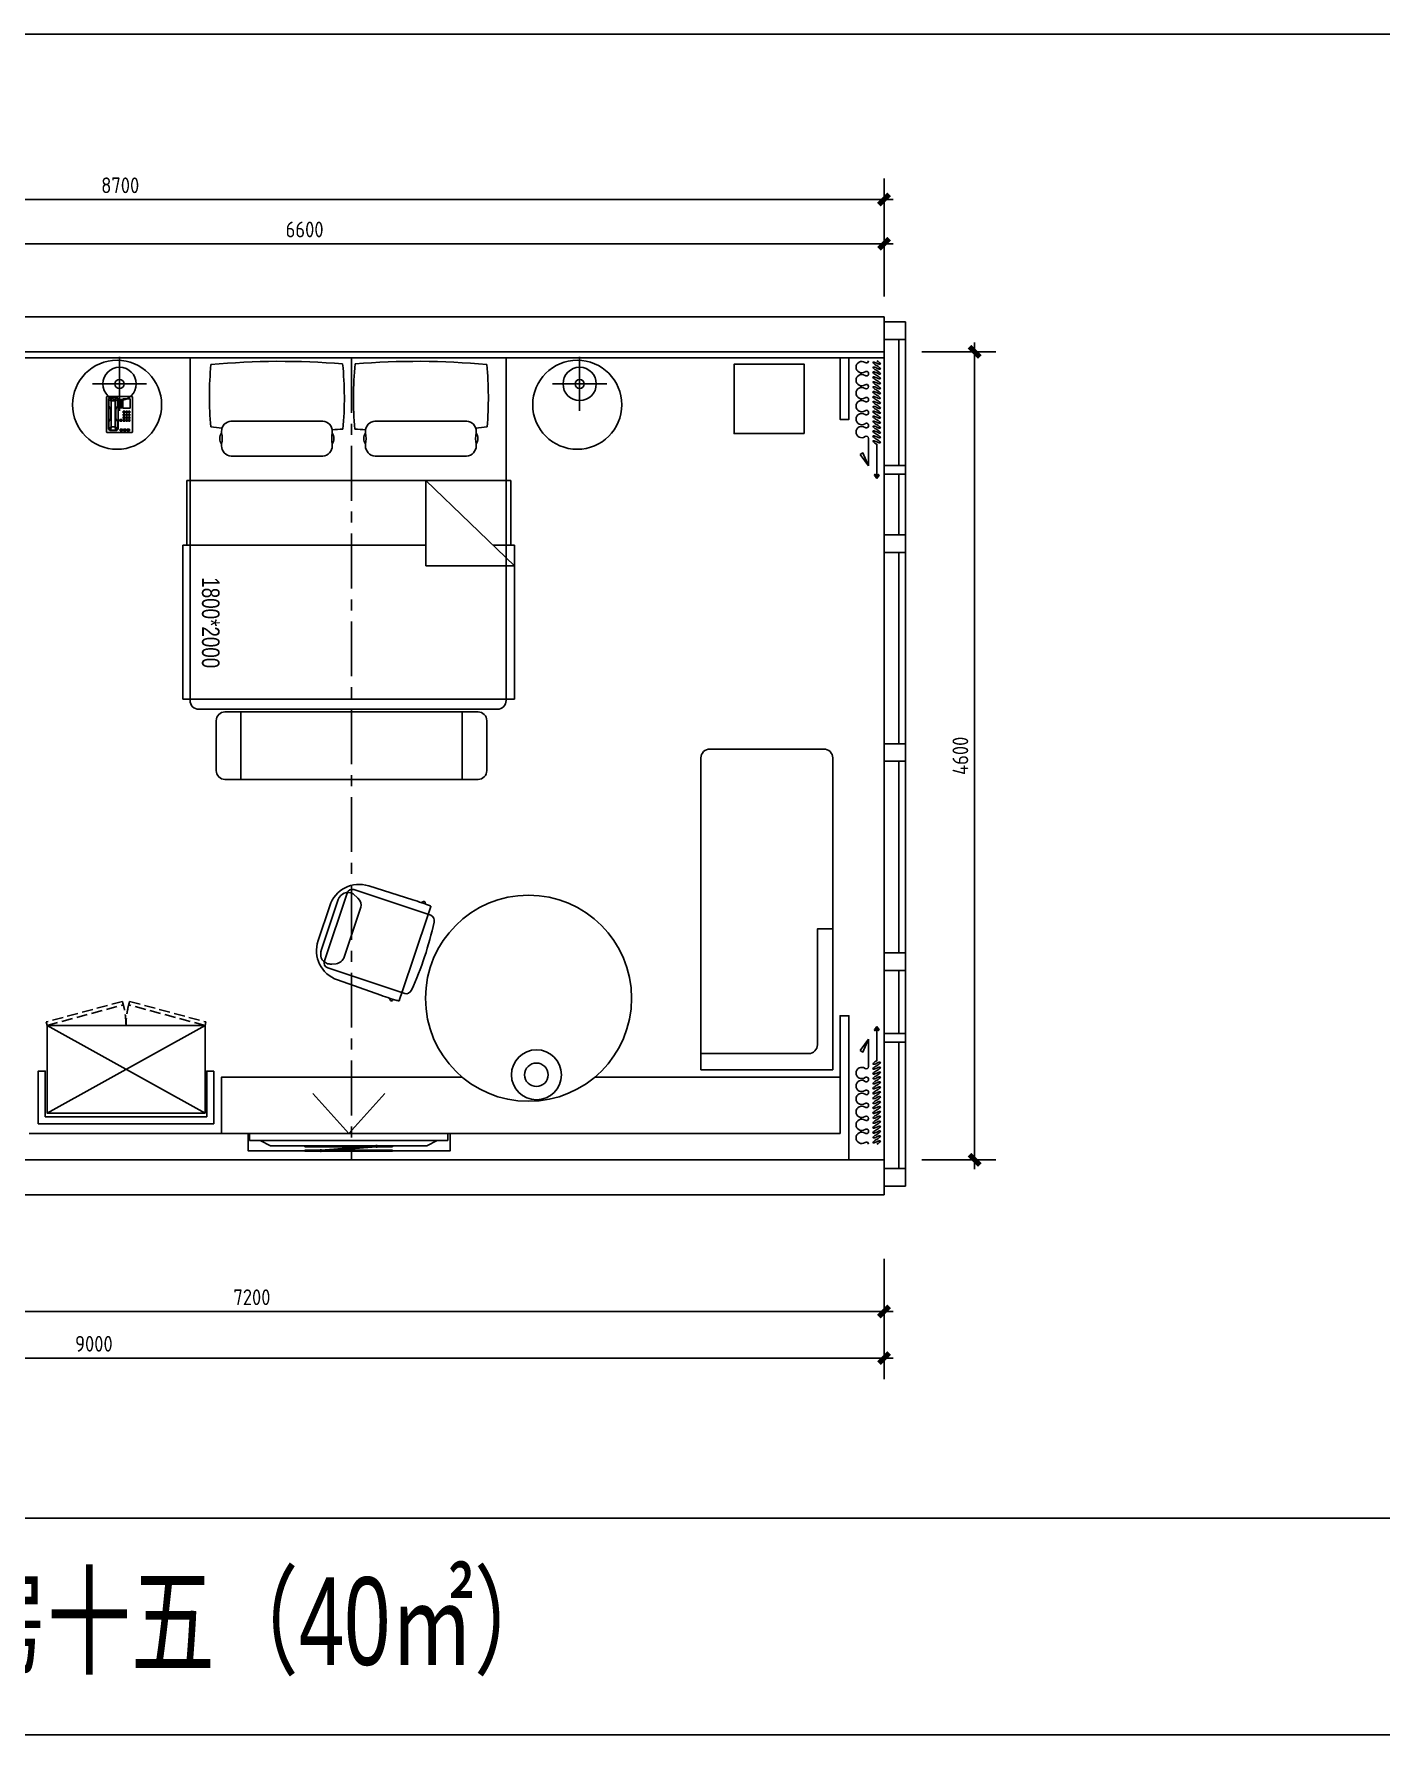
# Model space of a CAD drawing. Header units: inches. Extents: x 193953 to 255442, y -114891 to -62384.
# Drawn here: x 232067 to 239738, y -105208 to -95525 of the extents above; entities that cross this region are included whole.
import ezdxf
from ezdxf.enums import TextEntityAlignment as Align

# ---------------------------------------------------------------- set-up
doc = ezdxf.new("R2010")
doc.units = ezdxf.units.IN
doc.header["$LTSCALE"] = 500
doc.header["$MEASUREMENT"] = 0
for name, pattern in [('ACAD_ISO03W100', [30, 12, -18]), ('CENTER', [2, 1.25, -0.25, 0.25, -0.25]), ('DASH', [0.35, 0.25, -0.1]), ('DOM-虚线', [0.35, 0.25, -0.1]), ('HIDDEN', [0.375, 0.25, -0.125, 0, 0])]:
    doc.linetypes.add(name, pattern=pattern)
for name, color, linetype in [('EL-造型看线-特细(0.07)-DOM', 8, 'Continuous'), ('F-固定家具(0.25)-DOM', 2, 'Continuous'), ('F-活动家私(0.25)-DOM', 2, 'Continuous'), ('F-窗帘(0.12)-DOM', 120, 'Continuous'), ('P-平面门', 2, 'Continuous'), ('SH-文字', 50, 'Continuous'), ('墙壁', 160, 'Continuous')]:
    doc.layers.add(name, color=color, linetype=linetype)
doc.styles.add('DOM-romans.shx', font='dim.shx')
doc.styles.add('MtXpl_', font='SIMYOU.TTF')
doc.styles.add('家具平面底图$0$st', font='SIMYOU.TTF')
doc.dimstyles.new('DOM_DIM_1 80', dxfattribs={"dimscale": 60, "dimtxt": 1.5, "dimasz": 0.8, "dimexe": 2, "dimexo": 1.5, "dimgap": 0.6, "dimtad": 1, "dimdec": 0, "dimrnd": 5, "dimzin": 12, "dimdsep": 46, "dimtxsty": 'DOM-romans.shx', "dimblk": 'DOM_Dimension_Tick', "dimcen": 0.125, "dimclrd": 44, "dimclre": 44, "dimclrt": 50, "dimadec": 0, "dimazin": 0, "dimtfac": 1, "dimtdec": 0, "dimtix": 1, "dimtmove": 2, "dimatfit": 3, "dimldrblk": 'DOM_Leader_Arrow', "dimfxl": 0, "dimtvp": 1, "dimtolj": 1, "dimtzin": 0, "dimarcsym": 0})

# ---------------------------------------------------------------- blocks, each defined once
blk = doc.blocks.new('eahrhrhh')
at = {"color": 1}
blk.add_wipeout([(-900, 0), (900, 0), (900, -696.9), (926.1, -696.9), (926.1, -1065.3), (947.8, -1065.3), (947.8, -1942.7), (900, -1942.7), (900, -1950), (898.6, -1961.8), (893.2, -1975.1), (885.4, -1985.4), (874.4, -1993.6), (861.8, -1998.6), (850, -2000), (837.3, -2000), (-850, -2000), (-866.5, -1997.2), (-878.4, -1991.2), (-885.4, -1985.4), (-893.5, -1974.6), (-897.6, -1965.4), (-899.5, -1956.8), (-900, -1950)], dxfattribs=at)
at = {"color": 8, "linetype": 'HIDDEN', "ltscale": 100}
for p in [(443.2, -696.9), (947.8, -1184)]:
    blk.add_line(p, (443.2, -1184), dxfattribs=at)
blk.add_lwpolyline([(-900, 0), (-900, -1950, 0.414214), (-850, -2000), (850, -2000, 0.414214), (900, -1950), (900, 0)], format="xyb", close=True)
at = {"color": 8}
for points in [[(-144.6, -559), (-665.9, -559, -0.392708), (-720.9, -499.8, -0.035252), (-720.3, -491.5, 0.092308), (-720.3, -426.5, -0.035252), (-720.9, -418.1, -0.392708), (-665.9, -359), (-144.6, -359, -0.392708), (-89.7, -418.1, -0.035252), (-90.3, -426.5, 0.092308), (-90.3, -491.5, -0.035252), (-89.7, -499.8, -0.392708), (-144.6, -559, 27.022466)], [(153.7, -559), (675, -559, 0.392708), (729.9, -499.8, 0.035252), (729.3, -491.5, -0.092308), (729.3, -426.5, 0.035252), (729.9, -418.1, 0.392708), (675, -359), (153.7, -359, 0.392708), (98.8, -418.1, 0.035252), (99.3, -426.5, -0.092308), (99.3, -491.5, 0.035252), (98.8, -499.8, 0.392708), (153.7, -559, -27.022466)], [(-720.3, -426.5, 0.307692), (-720.3, -491.5, -1.888889)], [(-90.3, -426.5, -0.307692), (-90.3, -491.5, 1.888889)], [(99.3, -426.5, 0.307692), (99.3, -491.5, -1.888889)], [(729.3, -426.5, -0.307692), (729.3, -491.5, 1.888889)]]:
    blk.add_lwpolyline(points, format="xyb", dxfattribs=at)
at = {"color": 8, "linetype": 'HIDDEN', "ltscale": 100}
for points in [[(-918.8, -1065.3), (-918.8, -696.9), (926.1, -696.9), (926.1, -1065.3)], [(443.2, -696.9), (947.8, -1184)], [(824.8, -1065.3), (947.8, -1065.3), (947.8, -1942.7), (-940.5, -1942.7), (-940.5, -1065.3), (443.2, -1065.3)]]:
    blk.add_lwpolyline(points, dxfattribs=at)
at = {"color": 8}
for centre, radius, start, end in [((1123, -224.7), 1912.9, 174.39105, 185.04685), ((-384.8, -4244.7), 4225.5, 85.19831, 95.37714), ((-1934.1, -229), 1912.9, 354.72401, 5.85099), ((1943.1, -229), 1912.9, 174.14901, 185.27599), ((393.9, -4244.7), 4225.5, 84.62286, 94.80169), ((-1113.9, -224.7), 1912.9, 354.95315, 5.60895), ((-368.5, 3293.2), 3709.4, 263.5905, 264.59393), ((-318.5, 3293.2), 3709.4, 273.52528, 274.47157), ((327.5, 3293.2), 3709.4, 265.52843, 266.47472), ((377.5, 3293.2), 3709.4, 275.40607, 276.4095)]:
    blk.add_arc(centre, radius, start, end, dxfattribs=at)
at = {"layer": 'F-活动家私(0.25)-DOM', "color": 8, "style": '家具平面底图$0$st', "width": 0.8}
blk.add_text('1800*2000', height=100, rotation=270, dxfattribs=at).set_placement((-782.2, -1507.5), align=Align.MIDDLE_CENTER)
blk = doc.blocks.new('A$C3f9b4c59')
at = {"layer": 'F-活动家私(0.25)-DOM'}
blk.add_blockref('eahrhrhh', (0, 0), dxfattribs=at)
blk = doc.blocks.new('A$C1b9db060')
at = {"color": 8}
for points in [[(-179, 265.6), (-173.8, 272.5)], [(-525, 191.8), (-504.5, 182.7)], [(-126.6, -218), (-126.6, -217.6), (-126.6, 217.7)], [(-600.8, -141.4), (-600.8, 135.3)], [(-474.6, 135.3), (-474.6, -141.4)], [(-504.5, -182.3), (-535.5, -195)], [(-173.8, -272.2), (-179, -265.3)]]:
    blk.add_lwpolyline(points, dxfattribs=at)
for points in [[(-159.6, 265.3, 0.509249), (-167.3, 275.8, 0.497128), (-175, 265.6)], [(-175, -265.3, 0.497067), (-167.3, -275.5, 0.509249), (-159.6, -265)]]:
    blk.add_lwpolyline(points, format="xyb", dxfattribs=at)
blk.add_lwpolyline([(-138.9, 264.5, 0.007594), (-151.5, 265.1, 0.00592), (-176.7, 265.6, 0.006339), (-227.1, 265.4), (-470.9, 261.5, 0.409863), (-633, 97.2), (-633, -96.8, 0.409863), (-470.9, -261.2), (-227.1, -265, 0.005917), (-176.7, -265.3, 0.006762), (-151.5, -264.7, 0.007594), (-138.9, -264.2)], format="xyb")
for points in [[(-567.2, 188.3), (-567.2, -188.3)], [(-111.1, 217.6), (-539.2, 217.6)], [(-126.6, 262.6), (-126.6, 262.1)], [(-126.6, 262.1), (-126.6, 250.7), (-126.6, 217.6)], [(-126.6, 218.2), (-126.6, 217.7)], [(-539.2, -217.6), (-111.1, -217.6)], [(-126.6, -261.8), (-126.6, -217.6)], [(-126.6, -261.8), (-126.6, -262.3)]]:
    blk.add_lwpolyline(points)
blk.add_arc((-1823.6, 0), 1750.6, 353.82571, 6.17429)
for points in [[(-600.8, 135.3), (-600, 171), (-584.8, 194), (-546.5, 196.5)], [(-546.5, 196.5), (-535.5, 195.3), (-530.7, 194.1), (-525, 191.8)], [(-504.5, 182.7), (-484.6, 171.6), (-475.5, 155.4), (-474.6, 135.3)], [(-175.3, 268.4), (-175.3, 268.4), (-175.3, 268.3), (-175.3, 268.3)], [(-535.5, -195), (-571.8, -200.3), (-598, -178.5), (-600.8, -141.4)], [(-474.6, -141.4), (-475.4, -156.3), (-484.8, -170.1), (-504.5, -182.3)], [(-175.3, -267.9), (-175.3, -268), (-175.3, -268), (-175.3, -268.1)]]:
    blk.add_open_spline(points, degree=3, dxfattribs=at)
for points in [[(-539.2, 217.6), (-554.6, 217.6), (-567.2, 204.4), (-567.2, 188.3)], [(-129.6, 263.6), (-132.7, 264.1), (-135.8, 264.3), (-138.9, 264.5)], [(-126.6, 262.6), (-126.6, 264.6), (-128.5, 263.5), (-129.6, 263.6)], [(-83.2, 188.3), (-85, 204.3), (-95.7, 217.6), (-111.1, 217.6)], [(-567.2, -188.3), (-567.2, -204.4), (-554.6, -217.6), (-539.2, -217.6)], [(-138.9, -264.2), (-135.8, -264), (-132.7, -263.8), (-129.6, -263.3)], [(-129.6, -263.3), (-128.5, -263.1), (-126.6, -264.2), (-126.6, -262.3)], [(-111.1, -217.6), (-95.7, -217.6), (-84.8, -204.3), (-83.2, -188.3)]]:
    blk.add_open_spline(points, degree=3)
blk = doc.blocks.new('A$C6002b85e')
at = {"layer": 'F-活动家私(0.25)-DOM', "xscale": 0.8999999999999999, "yscale": 0.8999999999999999, "zscale": 0.8999999999999999, "rotation": 222.8483566332017}
blk.add_blockref('A$C1b9db060', (-83.6, -77.5), dxfattribs=at)
blk = doc.blocks.new('dfsgdgfaag')
at = {"layer": 'EL-造型看线-特细(0.07)-DOM', "color": 250, "linetype": 'DOM-虚线', "ltscale": 80}
for p, q in [((-158.7, -6), (158.2, -30)), ((-158.2, 0), (158.7, -24))]:
    blk.add_line(p, q, dxfattribs=at)
for points in [[(-250, -6), (250, -6), (250, 0), (-250, 0)], [(250, -30), (-250, -30), (-250, -24), (250, -24)]]:
    blk.add_lwpolyline(points, close=True, dxfattribs=at)
for centre, radius in [((-158.4, -3), 5), ((-158.4, -3), 3), ((158.4, -27), 5), ((158.4, -27), 3)]:
    blk.add_circle(centre, radius, dxfattribs=at)
blk = doc.blocks.new('A$Cd85d3b65')
at = {"layer": 'F-固定家具(0.25)-DOM', "color": 8, "linetype": 'DOM-虚线', "ltscale": 150}
for q in [(-204.8, 335.9, -1044096.2), (204.8, 335.9, -1044096.2)]:
    blk.add_line((0, 109, -1044096.2), q, dxfattribs=at)
at = {"layer": 'F-固定家具(0.25)-DOM', "color": 8, "linetype": 'DOM-虚线', "ltscale": 150, "elevation": -1044096.2}
for points in [[(-564.5, 109), (564.5, 109), (564.5, 69), (-564.5, 69)], [(-504.5, 69), (504.5, 69), (444.5, 39), (-444.5, 39)]]:
    blk.add_lwpolyline(points, close=True, dxfattribs=at)
at = {"layer": 'EL-造型看线-特细(0.07)-DOM', "color": 250, "rotation": 180}
blk.add_blockref('dfsgdgfaag', (0, 9, -1044096.2), dxfattribs=at)
blk = doc.blocks.new('布帘及纱帘平面-DW')
at = {"layer": 'F-窗帘(0.12)-DOM', "color": 1, "linetype": 'Continuous'}
for p, q in [((-670, -32791.5), (-515.2, -32791.5)), ((-515.2, -32791.5), (-578.7, -32743.6)), ((-637.2, -32837.5), (-441.5, -32837.5))]:
    blk.add_line(p, q, dxfattribs=at)
at = {"layer": 'F-窗帘(0.12)-DOM', "color": 1, "linetype": 'Continuous', "flags": 128}
for points in [[(-965.3, -32791.5, -0.608416), (-975.9, -32771.1, 0.608416), (-1002.2, -32720.2, 0.608416), (-1028.5, -32771.1, -1.932003), (-1049.7, -32771.1, 0.608416), (-1076, -32720.3, 0.608416), (-1102.3, -32771.1, -0.608485), (-1112.9, -32791.6, -0.608485)], [(-670, -32791.5, -0.608416), (-680.6, -32771.1, 0.608416), (-707, -32720.2, 0.608416), (-733.3, -32771.1, -1.932003), (-754.4, -32771.1, 0.608416), (-780.8, -32720.2, 0.608416), (-807.1, -32771.1, -1.932003), (-828.2, -32771.1, 0.608416), (-854.6, -32720.2, 0.608416), (-880.9, -32771.1, -1.932003), (-902, -32771.1, 0.608416), (-928.4, -32720.2, 0.608416), (-954.7, -32771.1, -0.608416), (-965.3, -32791.5, 0.608416)]]:
    blk.add_lwpolyline(points, format="xyb", dxfattribs=at)
at = {"layer": 'F-窗帘(0.12)-DOM', "color": 1, "linetype": 'Continuous'}
for points in [[(-578.7, -32743.6), (-588, -32758.8), (-515.2, -32791.5)], [(-441.5, -32837.5), (-461.9, -32824.2), (-466.2, -32828.4), (-441.5, -32837.5)], [(-441.5, -32837.5), (-461.9, -32850.9), (-466.2, -32846.6), (-441.5, -32837.5)]]:
    blk.add_lwpolyline(points, dxfattribs=at)
at = {"layer": 'F-窗帘(0.12)-DOM', "color": 1, "linetype": 'Continuous', "extrusion": (0, 0, -1)}
for centre, start_param, end_param in [((-1091.9, -32837.6), -1.424879, 1.716714), ((-1063.9, -32837.6), -1.424879, 1.716714), ((-1036, -32837.6), -1.424879, 1.716714), ((-1008, -32837.6), -1.424879, 1.716714), ((-980, -32837.6), -1.424879, 1.716714), ((-952, -32837.6), -1.424879, 1.716714), ((-924, -32837.6), -1.424879, 1.716714), ((-896, -32837.6), -1.424879, 1.716714), ((-868.1, -32837.6), -1.424879, 1.716714), ((-840.1, -32837.6), -1.424879, 1.716714), ((-812.1, -32837.6), -1.424879, 1.716714), ((-784.1, -32837.6), -1.424879, 1.716714), ((-756.1, -32837.6), -1.424879, 1.716714), ((-728.1, -32837.6), -1.424879, 1.716714), ((-700.2, -32837.6), -1.424879, 1.716714), ((-672.2, -32837.6), -1.424879, 1.716714), ((-644.2, -32837.5), -1.424879, 1.716714), ((-1105.9, -32837.6), 1.716714, 4.858306), ((-1077.9, -32837.6), 1.716714, 4.858306), ((-1049.9, -32837.6), 1.716714, 4.858306), ((-1022, -32837.6), 1.716714, 4.858306), ((-994, -32837.6), 1.716714, 4.858306), ((-966, -32837.6), 1.716714, 4.858306), ((-938, -32837.6), 1.716714, 4.858306), ((-910, -32837.6), 1.716714, 4.858306), ((-882, -32837.6), 1.716714, 4.858306), ((-854.1, -32837.6), 1.716714, 4.858306), ((-826.1, -32837.6), 1.716714, 4.858306), ((-798.1, -32837.6), 1.716714, 4.858306), ((-770.1, -32837.6), 1.716714, 4.858306), ((-742.1, -32837.6), 1.716714, 4.858306), ((-714.1, -32837.6), 1.716714, 4.858306), ((-686.2, -32837.6), 1.716714, 4.858306), ((-658.2, -32837.6), 1.716714, 4.858306)]:
    blk.add_ellipse(centre, major_axis=(-12, 20.8), ratio=0.254545, start_param=start_param, end_param=end_param, dxfattribs=at)
blk = doc.blocks.new('A$Cc65caf1e')
at = {"layer": 'F-窗帘(0.12)-DOM', "color": 8, "rotation": 90}
blk.add_blockref('布帘及纱帘平面-DW', (-32857.8, 1097.2), dxfattribs=at)
blk = doc.blocks.new('A$Cf66d3db0')
at = {"color": 4}
blk.add_lwpolyline([(-12802.3, 7040.2), (0, 7040.2), (0, 0), (-12802.3, 0)], close=True, dxfattribs=at)
blk = doc.blocks.new('DOM_Dimension_Tick')
at = {"color": 0, "linetype": 'ByBlock'}
for p, q in [((-1.09, 0), (0, 0)), ((0, 0), (1.09, 0))]:
    blk.add_line(p, q, dxfattribs=at)
at = {"color": 0, "linetype": 'Continuous', "const_width": 0.608}
blk.add_lwpolyline([(-0.61, -0.61), (0.61, 0.61)], dxfattribs=at)
blk = doc.blocks.new('*D510')
at = {"color": 44, "lineweight": -2, "transparency": 16777216}
for p, q in [((229707.6, -102497), (229707.6, -102917)), ((236907.6, -102497), (236907.6, -102917)), ((229755.6, -102797), (236859.6, -102797))]:
    blk.add_line(p, q, dxfattribs=at)
at = {"layer": 'Defpoints', "color": 0, "transparency": 16777216}
for p in [(229707.6, -101513.8), (236907.6, -101933.8), (236907.6, -102797)]:
    blk.add_point(p, dxfattribs=at)
at = {"color": 44, "lineweight": -2, "transparency": 16777216, "xscale": 48, "yscale": 48, "zscale": 48, "rotation": 180}
blk.add_blockref('DOM_Dimension_Tick', (229707.6, -102797), dxfattribs=at)
at = {"color": 44, "lineweight": -2, "transparency": 16777216, "xscale": 48, "yscale": 48, "zscale": 48}
blk.add_blockref('DOM_Dimension_Tick', (236907.6, -102797), dxfattribs=at)
at = {"color": 50, "transparency": 16777216, "insert": (233307.6, -102716), "char_height": 90, "attachment_point": 5, "style": 'DOM-romans.shx'}
blk.add_mtext('\\A1;7200', dxfattribs=at)
blk = doc.blocks.new('DOM_Leader_Arrow')
at = {"color": 0, "linetype": 'ByBlock'}
blk.add_line((0, 0), (-1.5, 0), dxfattribs=at)
for points in [[(-1.29, 1), (-0.89, 1.28), (-0.36, 0), (0, 0)], [(-1.29, -1), (-0.89, -1.28), (-0.36, 0), (0, 0)]]:
    blk.add_solid(points, dxfattribs=at)
blk = doc.blocks.new('*D511')
at = {"color": 44, "lineweight": -2, "transparency": 16777216}
for p, q in [((227907.6, -102762), (227907.6, -103182)), ((236907.6, -102762), (236907.6, -103182)), ((236859.6, -103062), (227955.6, -103062))]:
    blk.add_line(p, q, dxfattribs=at)
at = {"layer": 'Defpoints', "color": 0, "transparency": 16777216}
for p in [(227907.6, -102583.5), (236907.6, -102583.5), (227907.6, -103062)]:
    blk.add_point(p, dxfattribs=at)
at = {"color": 44, "lineweight": -2, "transparency": 16777216, "xscale": 48, "yscale": 48, "zscale": 48, "rotation": 180}
blk.add_blockref('DOM_Dimension_Tick', (227907.6, -103062), dxfattribs=at)
at = {"color": 44, "lineweight": -2, "transparency": 16777216, "xscale": 48, "yscale": 48, "zscale": 48}
blk.add_blockref('DOM_Dimension_Tick', (236907.6, -103062), dxfattribs=at)
at = {"color": 50, "transparency": 16777216, "insert": (232407.6, -102981), "char_height": 90, "attachment_point": 5, "style": 'DOM-romans.shx'}
blk.add_mtext('\\A1;9000', dxfattribs=at)
blk = doc.blocks.new('*D512')
at = {"color": 44, "lineweight": -2, "transparency": 16777216}
for p, q in [((237123.5, -97333.8), (237543.5, -97333.8)), ((237423.5, -101885.8), (237423.5, -97381.8)), ((237123.5, -101933.8), (237543.5, -101933.8))]:
    blk.add_line(p, q, dxfattribs=at)
at = {"layer": 'Defpoints', "color": 0, "transparency": 16777216}
for p in [(236707.6, -97333.8), (237423.5, -97333.8), (236707.6, -101933.8)]:
    blk.add_point(p, dxfattribs=at)
at = {"color": 44, "lineweight": -2, "transparency": 16777216, "xscale": 48, "yscale": 48, "zscale": 48}
for p, rotation in [((237423.5, -97333.8), 90), ((237423.5, -101933.8), 270)]:
    blk.add_blockref('DOM_Dimension_Tick', p, dxfattribs=dict(at, rotation=rotation))
at = {"color": 50, "transparency": 16777216, "insert": (237342.5, -99633.8), "char_height": 90, "attachment_point": 5, "rotation": 90, "style": 'DOM-romans.shx'}
blk.add_mtext('\\A1;4600', dxfattribs=at)
blk = doc.blocks.new('*D515')
at = {"color": 44, "lineweight": -2, "transparency": 16777216}
for p, q in [((230307.6, -97018.5), (230307.6, -96598.5)), ((236907.6, -97018.5), (236907.6, -96598.5)), ((230355.6, -96718.5), (236859.6, -96718.5))]:
    blk.add_line(p, q, dxfattribs=at)
at = {"layer": 'Defpoints', "color": 0, "transparency": 16777216}
for p in [(236907.6, -96718.5), (230307.6, -97333.8), (236907.6, -97333.8)]:
    blk.add_point(p, dxfattribs=at)
at = {"color": 44, "lineweight": -2, "transparency": 16777216, "xscale": 48, "yscale": 48, "zscale": 48, "rotation": 180}
blk.add_blockref('DOM_Dimension_Tick', (230307.6, -96718.5), dxfattribs=at)
at = {"color": 44, "lineweight": -2, "transparency": 16777216, "xscale": 48, "yscale": 48, "zscale": 48}
blk.add_blockref('DOM_Dimension_Tick', (236907.6, -96718.5), dxfattribs=at)
at = {"color": 50, "transparency": 16777216, "insert": (233607.6, -96637.5), "char_height": 90, "attachment_point": 5, "style": 'DOM-romans.shx'}
blk.add_mtext('\\A1;6600', dxfattribs=at)
blk = doc.blocks.new('*D516')
at = {"color": 44, "lineweight": -2, "transparency": 16777216}
for p, q in [((228207.6, -96767), (228207.6, -96347)), ((236907.6, -96767), (236907.6, -96347)), ((236859.6, -96467), (228255.6, -96467))]:
    blk.add_line(p, q, dxfattribs=at)
at = {"layer": 'Defpoints', "color": 0, "transparency": 16777216}
for p in [(228207.6, -96467), (228207.6, -96897.5), (236907.6, -96897.5)]:
    blk.add_point(p, dxfattribs=at)
at = {"color": 44, "lineweight": -2, "transparency": 16777216, "xscale": 48, "yscale": 48, "zscale": 48, "rotation": 180}
blk.add_blockref('DOM_Dimension_Tick', (228207.6, -96467), dxfattribs=at)
at = {"color": 44, "lineweight": -2, "transparency": 16777216, "xscale": 48, "yscale": 48, "zscale": 48}
blk.add_blockref('DOM_Dimension_Tick', (236907.6, -96467), dxfattribs=at)
at = {"color": 50, "transparency": 16777216, "insert": (232557.6, -96386), "char_height": 90, "attachment_point": 5, "style": 'DOM-romans.shx'}
blk.add_mtext('\\A1;8700', dxfattribs=at)
blk = doc.blocks.new('ehrhhsss')
at = {"layer": 'F-活动家私(0.25)-DOM', "color": 8, "linetype": 'DOM-虚线', "ltscale": 80}
for p, q in [((301231.8, 416361.5), (301234.6, 416364.4)), ((301231.8, 416163.2), (301231.8, 416361.5)), ((301234.6, 416364.4), (301378.3, 416364.4)), ((301246.1, 416298.3), (301246.1, 416351.4)), ((301246.1, 416351.4), (301287.8, 416351.4)), ((301287.8, 416298.3), (301246.1, 416298.3)), ((301287.8, 416351.4), (301287.8, 416298.3)), ((301292.1, 416348.6), (301292.1, 416344.2)), ((301303.6, 416348.6), (301292.1, 416348.6)), ((301292.1, 416344.2), (301303.6, 416344.2)), ((301303.6, 416339.9), (301292.1, 416339.9)), ((301292.1, 416339.9), (301292.1, 416335.6)), ((301292.1, 416335.6), (301303.6, 416335.6)), ((301303.6, 416331.3), (301292.1, 416331.3)), ((301292.1, 416331.3), (301292.1, 416327)), ((301292.1, 416327), (301303.6, 416327)), ((301303.6, 416322.7), (301292.1, 416322.7)), ((301292.1, 416322.7), (301292.1, 416318.4)), ((301292.1, 416318.4), (301303.6, 416318.4)), ((301303.6, 416314.1), (301292.1, 416314.1)), ((301292.1, 416314.1), (301292.1, 416309.8)), ((301292.1, 416309.8), (301303.6, 416309.8)), ((301303.6, 416305.4), (301292.1, 416305.4)), ((301292.1, 416305.4), (301292.1, 416301.1)), ((301292.1, 416301.1), (301303.6, 416301.1)), ((301303.6, 416344.2), (301303.6, 416348.6)), ((301303.6, 416335.6), (301303.6, 416339.9)), ((301303.6, 416327), (301303.6, 416331.3)), ((301303.6, 416318.4), (301303.6, 416322.7)), ((301303.6, 416309.8), (301303.6, 416314.1)), ((301303.6, 416301.1), (301303.6, 416305.4)), ((301313.7, 416352.9), (301319.4, 416360)), ((301313.7, 416179), (301313.7, 416352.9)), ((301319.4, 416355.7), (301318, 416350)), ((301318, 416350), (301318, 416311.2)), ((301318, 416350), (301330.9, 416337.1)), ((301318, 416311.2), (301320.9, 416304)), ((301319.4, 416360), (301362.5, 416360)), ((301325.2, 416358.6), (301319.4, 416355.7)), ((301320.9, 416304), (301325.2, 416296.8)), ((301325.2, 416358.6), (301359.6, 416358.6)), ((301332.3, 416339.9), (301325.2, 416358.6)), ((301325.2, 416296.8), (301326.6, 416286.8)), ((301326.6, 416286.8), (301326.6, 416272.4)), ((301330.9, 416337.1), (301332.3, 416339.9)), ((301330.9, 416272.4), (301330.9, 416337.1)), ((301352.5, 416339.9), (301332.3, 416339.9)), ((301352.5, 416339.9), (301359.6, 416358.6)), ((301353.9, 416337.1), (301352.5, 416339.9)), ((301366.8, 416350), (301353.9, 416337.1)), ((301353.9, 416272.4), (301353.9, 416337.1)), ((301359.6, 416296.8), (301358.2, 416286.8)), ((301358.2, 416286.8), (301358.2, 416272.4)), ((301359.6, 416358.6), (301365.4, 416355.7)), ((301364, 416304), (301359.6, 416296.8)), ((301362.5, 416360), (301369.7, 416352.9)), ((301366.8, 416311.2), (301364, 416304)), ((301365.4, 416355.7), (301366.8, 416350)), ((301366.8, 416350), (301366.8, 416311.2)), ((301369.7, 416352.9), (301369.7, 416180.4)), ((301378.3, 416364.4), (301381.2, 416361.5)), ((301381.2, 416361.5), (301381.2, 416163.2)), ((301247.6, 416281), (301256.2, 416281)), ((301247.6, 416272.4), (301247.6, 416281)), ((301256.2, 416272.4), (301247.6, 416272.4)), ((301247.6, 416265.2), (301256.2, 416265.2)), ((301247.6, 416256.6), (301247.6, 416265.2)), ((301256.2, 416256.6), (301247.6, 416256.6)), ((301247.6, 416249.4), (301256.2, 416249.4)), ((301247.6, 416240.8), (301247.6, 416249.4)), ((301256.2, 416240.8), (301247.6, 416240.8)), ((301247.6, 416233.6), (301256.2, 416233.6)), ((301247.6, 416225), (301247.6, 416233.6)), ((301256.2, 416225), (301247.6, 416225)), ((301256.2, 416281), (301256.2, 416272.4)), ((301256.2, 416265.2), (301256.2, 416256.6)), ((301256.2, 416249.4), (301256.2, 416240.8)), ((301256.2, 416233.6), (301256.2, 416225)), ((301261.9, 416281), (301270.6, 416281)), ((301261.9, 416272.4), (301261.9, 416281)), ((301270.6, 416272.4), (301261.9, 416272.4)), ((301261.9, 416265.2), (301270.6, 416265.2)), ((301261.9, 416256.6), (301261.9, 416265.2)), ((301270.6, 416256.6), (301261.9, 416256.6)), ((301261.9, 416249.4), (301270.6, 416249.4)), ((301261.9, 416240.8), (301261.9, 416249.4)), ((301270.6, 416240.8), (301261.9, 416240.8)), ((301261.9, 416233.6), (301270.6, 416233.6)), ((301261.9, 416225), (301261.9, 416233.6)), ((301270.6, 416225), (301261.9, 416225)), ((301270.6, 416281), (301270.6, 416272.4)), ((301270.6, 416265.2), (301270.6, 416256.6)), ((301270.6, 416249.4), (301270.6, 416240.8)), ((301270.6, 416233.6), (301270.6, 416225)), ((301276.3, 416272.4), (301276.3, 416281)), ((301276.3, 416281), (301284.9, 416281)), ((301284.9, 416272.4), (301276.3, 416272.4)), ((301276.3, 416265.2), (301284.9, 416265.2)), ((301276.3, 416256.6), (301276.3, 416265.2)), ((301284.9, 416256.6), (301276.3, 416256.6)), ((301276.3, 416240.8), (301276.3, 416249.4)), ((301276.3, 416249.4), (301284.9, 416249.4)), ((301284.9, 416240.8), (301276.3, 416240.8)), ((301276.3, 416233.6), (301284.9, 416233.6)), ((301276.3, 416225), (301276.3, 416233.6)), ((301284.9, 416225), (301276.3, 416225)), ((301284.9, 416281), (301284.9, 416272.4)), ((301284.9, 416265.2), (301284.9, 416256.6)), ((301284.9, 416249.4), (301284.9, 416240.8)), ((301284.9, 416233.6), (301284.9, 416225)), ((301293.6, 416225), (301293.6, 416233.6)), ((301293.6, 416233.6), (301305, 416233.6)), ((301305, 416225), (301293.6, 416225)), ((301305, 416233.6), (301305, 416225)), ((301318, 416220.7), (301320.9, 416227.9)), ((301318, 416181.9), (301318, 416220.7)), ((301318, 416181.9), (301330.9, 416194.8)), ((301320.9, 416227.9), (301325.2, 416235)), ((301325.2, 416235), (301326.6, 416245.1)), ((301332.3, 416191.9), (301325.2, 416173.3)), ((301326.6, 416245.1), (301326.6, 416272.4)), ((301330.9, 416272.4), (301330.9, 416194.8)), ((301330.9, 416194.8), (301332.3, 416191.9)), ((301352.5, 416191.9), (301332.3, 416191.9)), ((301353.9, 416194.8), (301352.5, 416191.9)), ((301352.5, 416191.9), (301359.6, 416173.3)), ((301353.9, 416272.4), (301353.9, 416194.8)), ((301366.8, 416181.9), (301353.9, 416194.8)), ((301358.2, 416245.1), (301358.2, 416272.4)), ((301359.6, 416235), (301358.2, 416245.1)), ((301364, 416227.9), (301359.6, 416235)), ((301366.8, 416220.7), (301364, 416227.9)), ((301366.8, 416181.9), (301366.8, 416220.7)), ((301234.6, 416160.3), (301231.8, 416163.2)), ((301378.3, 416160.3), (301234.6, 416160.3)), ((301249, 416179), (301249, 416170.4)), ((301263.4, 416179), (301249, 416179)), ((301249, 416170.4), (301263.4, 416170.4)), ((301263.4, 416170.4), (301263.4, 416179)), ((301269.1, 416179), (301269.1, 416170.4)), ((301283.5, 416179), (301269.1, 416179)), ((301269.1, 416170.4), (301283.5, 416170.4)), ((301283.5, 416170.4), (301283.5, 416179)), ((301303.6, 416179), (301289.2, 416179)), ((301289.2, 416179), (301289.2, 416170.4)), ((301289.2, 416170.4), (301303.6, 416170.4)), ((301303.6, 416170.4), (301303.6, 416179)), ((301320.9, 416171.8), (301313.7, 416179)), ((301319.4, 416176.1), (301318, 416181.9)), ((301325.2, 416173.3), (301319.4, 416176.1)), ((301341.1, 416171.8), (301320.9, 416171.8)), ((301362.5, 416171.8), (301320.9, 416171.8)), ((301325.2, 416173.3), (301341, 416173.3)), ((301325.2, 416173.3), (301359.6, 416173.3)), ((301359.6, 416173.3), (301365.4, 416176.1)), ((301369.7, 416180.4), (301362.5, 416171.8)), ((301365.4, 416176.1), (301366.8, 416181.9)), ((301381.2, 416163.2), (301378.3, 416160.3))]:
    blk.add_line(p, q, dxfattribs=at)
blk = doc.blocks.new('A$Cf806ce17')
at = {"color": 4}
blk.add_blockref('ehrhhsss', (-301306.5, -416364.4), dxfattribs=at)

msp = doc.modelspace()

# ---------------------------------------------------------------- linework, layer by layer
at = {"color": 4}
for p, q in [((236907.6, -97133.8), (228007.6, -97133.8)), ((236907.6, -97333.8), (236907.6, -97133.8)), ((228207.6, -97333.8), (236907.6, -97333.8)), ((236907.6, -101933.8), (229707.6, -101933.8)), ((236907.6, -102133.8), (236907.6, -101933.8)), ((229707.6, -102133.8), (236907.6, -102133.8))]:
    msp.add_line(p, q, dxfattribs=at)
at = {"color": 1}
for p, q in [((237029.1, -97163.6), (237029.1, -101983.8)), ((236907.6, -101983.8), (236907.6, -97263.6)), ((236991.4, -97980.8), (236991.4, -97263.6)), ((236907.6, -97368.8), (236907.6, -97333.8)), ((236991.4, -98375.9), (236991.4, -98030.8)), ((236991.4, -99565), (236991.4, -98475.9)), ((236991.4, -100756.1), (236991.4, -99665)), ((236991.4, -101213.8), (236991.4, -100856.1)), ((236991.4, -101983.8), (236991.4, -101263.8))]:
    msp.add_line(p, q, dxfattribs=at)
at = {"color": 3}
for p, q in [((231999.4, -97368.8), (236907.6, -97368.8)), ((232038.2, -101783.8), (233133.7, -101783.8)), ((236907.6, -101783.8), (236907.6, -101933.8))]:
    msp.add_line(p, q, dxfattribs=at)
at = {"color": 2}
for p, q in [((232553.6, -97516.7), (232553.6, -97362.8)), ((235174.2, -97516.7), (235174.2, -97362.8)), ((232553.6, -97516.7), (232399.6, -97516.7)), ((232553.6, -97516.7), (232707.5, -97516.7)), ((232553.6, -97516.7), (232553.6, -97670.7)), ((235174.2, -97516.7), (235020.2, -97516.7)), ((235174.2, -97516.7), (235328.1, -97516.7)), ((235174.2, -97516.7), (235174.2, -97670.7)), ((233245.4, -99768.1), (233245.4, -99383.8)), ((234504.3, -99768.1), (234504.3, -99383.8)), ((236707.6, -101463.8), (236707.6, -101933.8))]:
    msp.add_line(p, q, dxfattribs=at)
at = {"color": 8}
for p, q in [((233040.6, -101168.1), (232140.6, -101668.1)), ((232140.6, -101168.1), (233040.6, -101668.1))]:
    msp.add_line(p, q, dxfattribs=at)
at = {"color": 1}
for points in [[(237029.1, -97263.6), (237029.1, -97163.6), (236907.6, -97163.6), (236907.6, -97263.6)], [(237029.1, -98030.8), (237029.1, -97980.8), (236907.6, -97980.8), (236907.6, -98030.8)], [(237029.1, -98475.9), (237029.1, -98375.9), (236907.6, -98375.9), (236907.6, -98475.9)], [(237029.1, -99665), (237029.1, -99565), (236907.6, -99565), (236907.6, -99665)], [(237029.1, -100856.1), (237029.1, -100756.1), (236907.6, -100756.1), (236907.6, -100856.1)], [(237029.1, -101263.8), (237029.1, -101213.8), (236907.6, -101213.8), (236907.6, -101263.8)], [(237029.1, -102083.8), (237029.1, -101983.8), (236907.6, -101983.8), (236907.6, -102083.8)]]:
    msp.add_lwpolyline(points, close=True, dxfattribs=at)
at = {"color": 2}
for points in [[(236453.5, -97799.2), (236453.5, -97404.4), (236053.9, -97404.4), (236053.9, -97799.2)], [(233040.6, -101668.1), (233040.6, -101168.1), (232140.6, -101168.1), (232140.6, -101668.1)], [(233090.6, -101428.1), (233090.6, -101728.1), (232090.6, -101728.1), (232090.6, -101428.1), (232130.6, -101428.1), (232130.6, -101688.1), (233050.6, -101688.1), (233050.6, -101428.1)]]:
    msp.add_lwpolyline(points, close=True, dxfattribs=at)
for points in [[(236707.6, -97368.8), (236707.6, -97368.8), (236707.6, -97718.8), (236657.6, -97718.8), (236657.6, -97368.8)], [(236707.6, -101463.8), (236707.6, -101463.8), (236707.6, -101113.8), (236657.6, -101113.8), (236657.6, -101463.8)], [(235259.6, -101463.8), (236657.6, -101463.8), (236657.6, -101783.8), (233133.7, -101783.8), (233133.7, -101463.8), (234506.3, -101463.8)], [(234436.3, -101782.8), (234436.3, -101882.8), (233286.3, -101882.8), (233286.3, -101783.8)]]:
    msp.add_lwpolyline(points, dxfattribs=at)
for points in [[(234645.4, -99718.1), (234645.4, -99433.8, 0.414214), (234595.4, -99383.8), (233154.2, -99383.8, 0.414214), (233104.2, -99433.8), (233104.2, -99718.1, 0.414214), (233154.2, -99768.1), (234595.4, -99768.1, 0.414214)], [(236615.1, -101420.5), (236615.1, -99645.5, 0.414214), (236565.1, -99595.5), (235915.1, -99595.5, 0.414214), (235865.1, -99645.5), (235865.1, -101420.5)]]:
    msp.add_lwpolyline(points, format="xyb", close=True, dxfattribs=at)
msp.add_lwpolyline([(236615.1, -100619.1), (236528.4, -100619.1), (236528.4, -101278.7, -0.414214), (236478.4, -101328.7), (235865.1, -101328.7)], format="xyb", dxfattribs=at)
at = {"color": 4}
msp.add_lwpolyline([(224679, -103973), (240041.7, -103973), (240041.7, -105208), (224679, -105208)], close=True, dxfattribs=at)
at = {"color": 2}
for centre, radius in [((232539.8, -97635.4), 253.4), ((235160.4, -97635.4), 253.4), ((232553.6, -97516.7), 94.9), ((232553.6, -97516.7), 25.9), ((235174.2, -97516.7), 94.9), ((235174.2, -97516.7), 25.9), ((234882.9, -101013.9), 586.7)]:
    msp.add_circle(centre, radius, dxfattribs=at)
at = {"color": 8}
for radius in [142.3, 66.9]:
    msp.add_circle((234927.8, -101449.5), radius, dxfattribs=at)
at = {"layer": 'P-平面门', "color": 8, "linetype": 'DASH', "ltscale": 0.5}
for points in [[(232140.6, -101168.1), (232575.2, -101051.6), (232570, -101032.3), (232135.4, -101148.7)], [(233040.6, -101168.1), (232605.9, -101051.6), (232611.1, -101032.3), (233045.7, -101148.7)]]:
    msp.add_lwpolyline(points, close=True, dxfattribs=at)
for centre, start, end in [((232102.6, -101173.1), 0.58705, 15.58705), ((233078.5, -101173.1), 164.41295, 179.41295)]:
    msp.add_arc(centre, 488, start, end, dxfattribs=at)

# ---------------------------------------------------------------- block references
at = {"color": 4, "xscale": -1, "rotation": 180}
msp.add_blockref('A$Cc65caf1e', (236886, -97400.2), dxfattribs=at)
at = {"color": 6, "xscale": -1}
for name, p in [('A$Cf806ce17', (232553.6, -97589)), ('A$Cd85d3b65', (233858.9, -101892.8, 1044096.2))]:
    msp.add_blockref(name, p, dxfattribs=at)
at = {"color": 6, "xscale": -1.2, "yscale": 1.2, "zscale": 1.2, "rotation": 24.41286172067615}
msp.add_blockref('A$C6002b85e', (234236.2, -100759.4), dxfattribs=at)
at = {"color": 4}
msp.add_blockref('A$Cc65caf1e', (236886, -101829.7), dxfattribs=at)

# ---------------------------------------------------------------- texts
at = {"layer": 'SH-文字', "color": 50, "style": 'MtXpl_', "width": 0.7}
msp.add_text('标准客房十五（40㎡）', height=500, dxfattribs=at).set_placement((230232.1, -104809.6))

# ---------------------------------------------------------------- dimensions: what is measured, and where the dimension line sits
at = {"color": 6}
for base, p1, p2, picture, middle in [((228207.6, -96467), (236907.6, -96897.5), (228207.6, -96897.5), '*D516', (232557.6, -96386)), ((236907.6, -102797), (229707.6, -101513.8), (236907.6, -101933.8), '*D510', (233307.6, -102716)), ((227907.6, -103062), (236907.6, -102583.5), (227907.6, -102583.5), '*D511', (232407.6, -102981))]:
    dim = msp.add_linear_dim(base=base, p1=p1, p2=p2, dimstyle='DOM_DIM_1 80', dxfattribs=at)
    dim.commit()
    dim.dimension.update_dxf_attribs({"geometry": picture, "text_midpoint": middle})
dim = msp.add_linear_dim(base=(237423.5, -97333.8), p1=(236707.6, -101933.8), p2=(236707.6, -97333.8), angle=90, dimstyle='DOM_DIM_1 80', dxfattribs=at)
dim.commit()
dim.dimension.update_dxf_attribs({"geometry": '*D512', "text_midpoint": (237342.5, -99633.8)})

# ---------------------------------------------------------------- next in the draw order: block references
at = {"layer": '墙壁', "color": 2, "linetype": 'ACAD_ISO03W100'}
msp.add_blockref('A$C3f9b4c59', (233855.3, -97368.8), dxfattribs=at)

# ---------------------------------------------------------------- next in the draw order: linework, layer by layer
at = {"color": 8, "linetype": 'CENTER', "ltscale": 0.5}
msp.add_line((233874.8, -97368.8), (233874.8, -101933.8), dxfattribs=at)

# ---------------------------------------------------------------- next in the draw order: block references
at = {"color": 6, "xscale": 1.2, "yscale": 1.2, "zscale": 1.2}
msp.add_blockref('A$Cf66d3db0', (240041.7, -103973), dxfattribs=at)

# ---------------------------------------------------------------- next in the draw order: dimensions: what is measured, and where the dimension line sits
at = {"color": 6}
dim = msp.add_linear_dim(base=(236907.6, -96718.5), p1=(230307.6, -97333.8), p2=(236907.6, -97333.8), dimstyle='DOM_DIM_1 80', dxfattribs=at)
dim.commit()
dim.dimension.update_dxf_attribs({"geometry": '*D515', "text_midpoint": (233607.6, -96637.5)})

doc.saveas('drawing.dxf')
